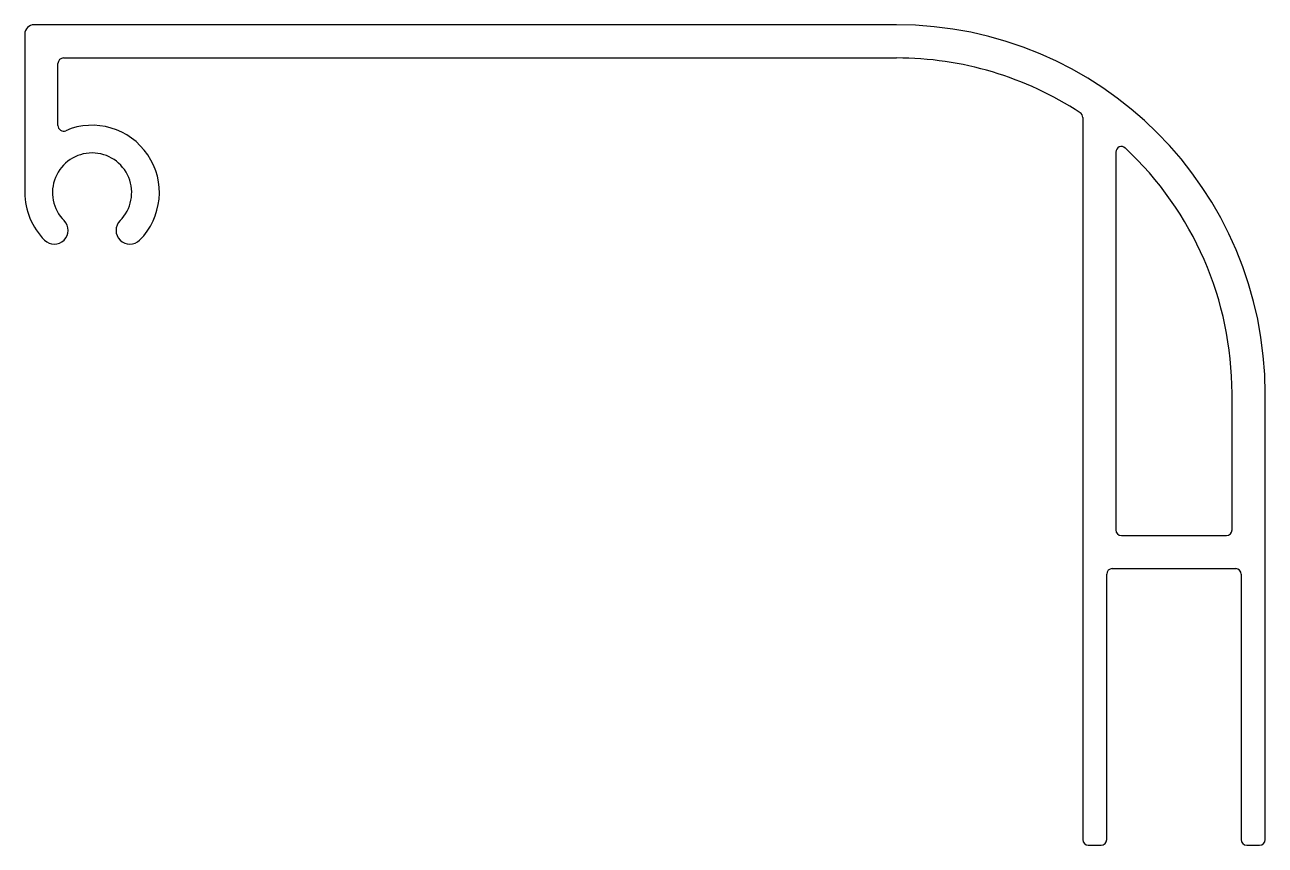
# Model space of a CAD drawing. Extents: x 925 to 992.3, y 368.3 to 412.8.
import ezdxf

# ---------------------------------------------------------------- set-up
doc = ezdxf.new("R2010")
doc.units = 0
doc.layers.get('0').update_dxf_attribs({"linetype": 'CONTINUOUS'})

msp = doc.modelspace()

# ---------------------------------------------------------------- linework, layer by layer
for p, q in [((972.292, 412.838), (925.492, 412.838)), ((924.992, 412.338), (924.992, 403.738)), ((926.792, 407.371), (926.792, 410.738)), ((927.092, 411.038), (972.292, 411.038)), ((982.392, 407.817), (982.392, 368.638)), ((984.192, 405.936), (984.192, 385.438)), ((990.492, 385.438), (990.492, 392.838)), ((992.292, 368.638), (992.292, 392.838)), ((984.492, 385.138), (990.192, 385.138)), ((983.692, 368.638), (983.692, 383.038)), ((983.992, 383.338), (990.692, 383.338)), ((990.992, 383.038), (990.992, 368.638)), ((982.692, 368.338), (983.392, 368.338)), ((991.292, 368.338), (991.992, 368.338))]:
    msp.add_line(p, q)
for centre, radius, start, end in [((925.492, 412.338), 0.5, 90, 180), ((972.292, 392.838), 20, 0, 90), ((927.092, 410.738), 0.3, 90, 180), ((972.292, 392.838), 18.2, 56.80529, 90), ((982.092, 407.817), 0.3, 0, 56.80529), ((927.092, 407.371), 0.3, 180, 293.10423), ((928.642, 403.738), 3.65, 314.98823, 113.10423), ((928.642, 403.738), 2.15, 314.98823, 225.01177), ((984.492, 405.936), 0.3, 47.034, 180), ((972.292, 392.838), 18.2, 360, 47.034), ((928.642, 403.738), 3.65, 180, 225.01177), ((926.592, 401.687), 0.75, 225.01177, 45.01177), ((930.693, 401.687), 0.75, 134.98823, 314.98823), ((984.492, 385.438), 0.3, 180, 270), ((990.192, 385.438), 0.3, 270, 360), ((983.992, 383.038), 0.3, 90, 180), ((990.692, 383.038), 0.3, 0, 90), ((982.692, 368.638), 0.3, 180, 270), ((983.392, 368.638), 0.3, 270, 0), ((991.292, 368.638), 0.3, 180, 270), ((991.992, 368.638), 0.3, 270, 0)]:
    msp.add_arc(centre, radius, start, end)

doc.saveas('drawing.dxf')
